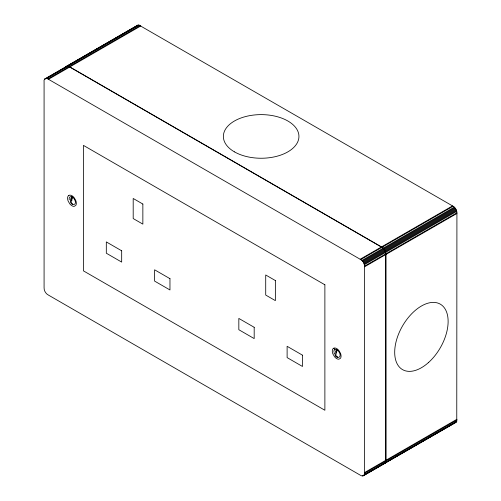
<?xml version="1.0" encoding="UTF-8"?>
<svg xmlns="http://www.w3.org/2000/svg" width="501" height="501" viewBox="0 0 501 501"><rect width="100%" height="100%" fill="white"/><g stroke="black" fill="none" stroke-linecap="round" stroke-linejoin="round"><path stroke-width="0.75" d="M363.457 475.7L364.39 474.51L364.59 473.276L364.553 266.801C364.741 263.733 362.906 260.614 360.163 259.249L48.472 79.296C46.537 77.223 43.255 79.033 44.082 81.776L44.082 287.549C43.894 290.618 45.729 293.73 48.472 295.102L360.758 475.443L361.941 475.9L363.457 475.7L385.194 463.124M362.492 475.95L385.363 462.761L385.795 461.033L385.757 254.558C385.945 251.489 384.11 248.371 381.367 247.006L69.082 66.664L67.347 66.157L66.382 66.401M385.05 463.162L385.939 460.995L385.902 254.477C386.089 251.408 384.254 248.289 381.512 246.924L69.182 66.558L67.453 66.051L65.994 66.702M363 475.881L455.822 422.418L456.762 421.228L456.918 213.476C457.106 210.407 455.271 207.289 452.528 205.917L139.021 25.1L137.506 25.3L66.489 66.301M65.449 67.597L66.101 66.595M65.55 67.491L65.788 66.996M136.566 26.49L137.506 25.3M72.67 204.302C71.461 203.888 71.123 202.536 71.223 201.396C70.654 199.73 73.854 197.488 71.793 196.899C70.127 198.991 69.27 203.469 72.72 204.27M337.386 357.138C333.365 356.036 339.008 348.934 336.177 350.28C335.42 351.545 334.937 353.023 335.075 354.508C334.405 356.023 338.801 357.808 336.509 356.631M44.789 78.945L137.963 25.119M44.476 79.346L67.347 66.157M67.453 66.051L138.47 25.05M46.693 78.45L67.898 66.207M68.004 66.107L139.021 25.1M69.182 66.558L140.199 25.557M47.871 78.901L69.082 66.664M69.783 66.946L140.8 25.946M48.472 79.296L69.677 67.053M360.163 259.249L381.367 247.006M381.512 246.924L452.528 205.917M360.758 259.549L381.969 247.306M382.106 247.225L453.123 206.218M361.941 260.457L383.146 248.214M383.29 248.133L454.307 207.126M362.492 261.04L383.697 248.797M383.841 248.715L454.858 207.715M363 261.697L384.204 249.454M384.348 249.366L455.365 208.366M363.457 262.405L384.662 250.162M384.806 250.08L455.822 209.074M363.845 263.15L385.05 250.907M385.194 250.826L456.211 209.819M364.158 263.914L385.363 251.671M385.507 251.59L456.524 210.589M364.39 264.678L385.601 252.435M385.739 252.354L456.762 211.353M364.59 266.137L385.795 253.894M385.939 253.813L456.956 212.812M364.553 266.801L385.757 254.558M385.902 254.477L456.918 213.476M364.553 472.568L385.757 460.325M385.902 460.287L456.918 419.287M364.59 473.276L385.795 461.033M385.939 460.995L456.956 419.995M364.39 474.51L385.601 462.266M385.739 462.229L456.762 421.228M456.524 421.723L383.841 463.669L456.211 422.124M384.204 463.644L384.662 463.456M455.365 422.6L454.307 422.612M383.146 463.657L383.697 463.707M72.67 197.407L71.793 196.899M337.386 350.237L336.509 349.729M336.566 349.698L336.566 352.767M71.843 196.868L71.843 200.701M69.27 199.749A4.334 2.505 60 0 1 69.576 197.225L70.722 196.574A4.453 2.574 60 0 1 73.847 198.377L74.987 200.344A4.334 2.505 60 0 1 74.987 203.913L73.847 204.565A4.453 2.574 60 0 1 71.474 203.55M334.299 353.625A4.334 2.505 60 0 1 333.985 352.585M333.879 351.602A4.334 2.505 60 0 1 334.299 350.055L335.438 349.41A4.453 2.574 60 0 1 338.563 351.214L339.709 353.18A4.334 2.505 60 0 1 339.709 356.75L338.563 357.395A4.453 2.574 60 0 1 335.438 355.591M334.643 349.698A6.093 3.52 60 0 1 334.793 348.483M68.856 195.415L68.155 196.054A6.093 3.52 60 0 0 68.155 201.07L69.764 203.838A6.262 3.613 60 0 0 74.154 206.368L75.757 205.46A6.093 3.52 60 0 0 75.757 200.444L74.154 197.676A6.262 3.613 60 0 0 69.764 195.146L68.856 195.415M333.572 348.251L332.877 348.884A6.093 3.52 60 0 0 332.877 353.906L334.48 356.668A6.262 3.613 60 0 0 338.87 359.204L340.48 358.296A6.093 3.52 60 0 0 340.48 353.274L338.87 350.512A6.262 3.613 60 0 0 334.48 347.976L333.572 348.251M324.88 284.787L83.429 145.384L83.429 270.853L324.88 410.256L324.88 284.787M142.854 204.051L133.197 198.471L133.197 218.549L142.854 224.122L142.854 204.051M275.368 280.554L265.712 274.98L265.712 295.058L275.368 300.631L275.368 280.554M121.674 250.794L106.312 241.92L106.312 253.212L121.674 262.086L121.674 250.794M169.964 278.669L154.602 269.801L154.602 281.092L169.964 289.966L169.964 278.669M254.189 327.297L238.827 318.429L238.827 329.721L254.189 338.588L254.189 327.297M302.479 355.178L287.117 346.304L287.117 357.601L302.479 366.469L302.479 355.178M234.437 151.859A37.782 21.812 0 0 0 297.65 142.077A37.782 21.812 0 0 0 251.377 115.362A37.782 21.812 0 0 0 234.437 151.859M428.324 362.686A37.782 21.812 -60 0 0 440.304 304.163A37.782 21.812 -60 0 0 395.602 343.799A37.782 21.812 -60 0 0 428.324 362.686"/></g></svg>
